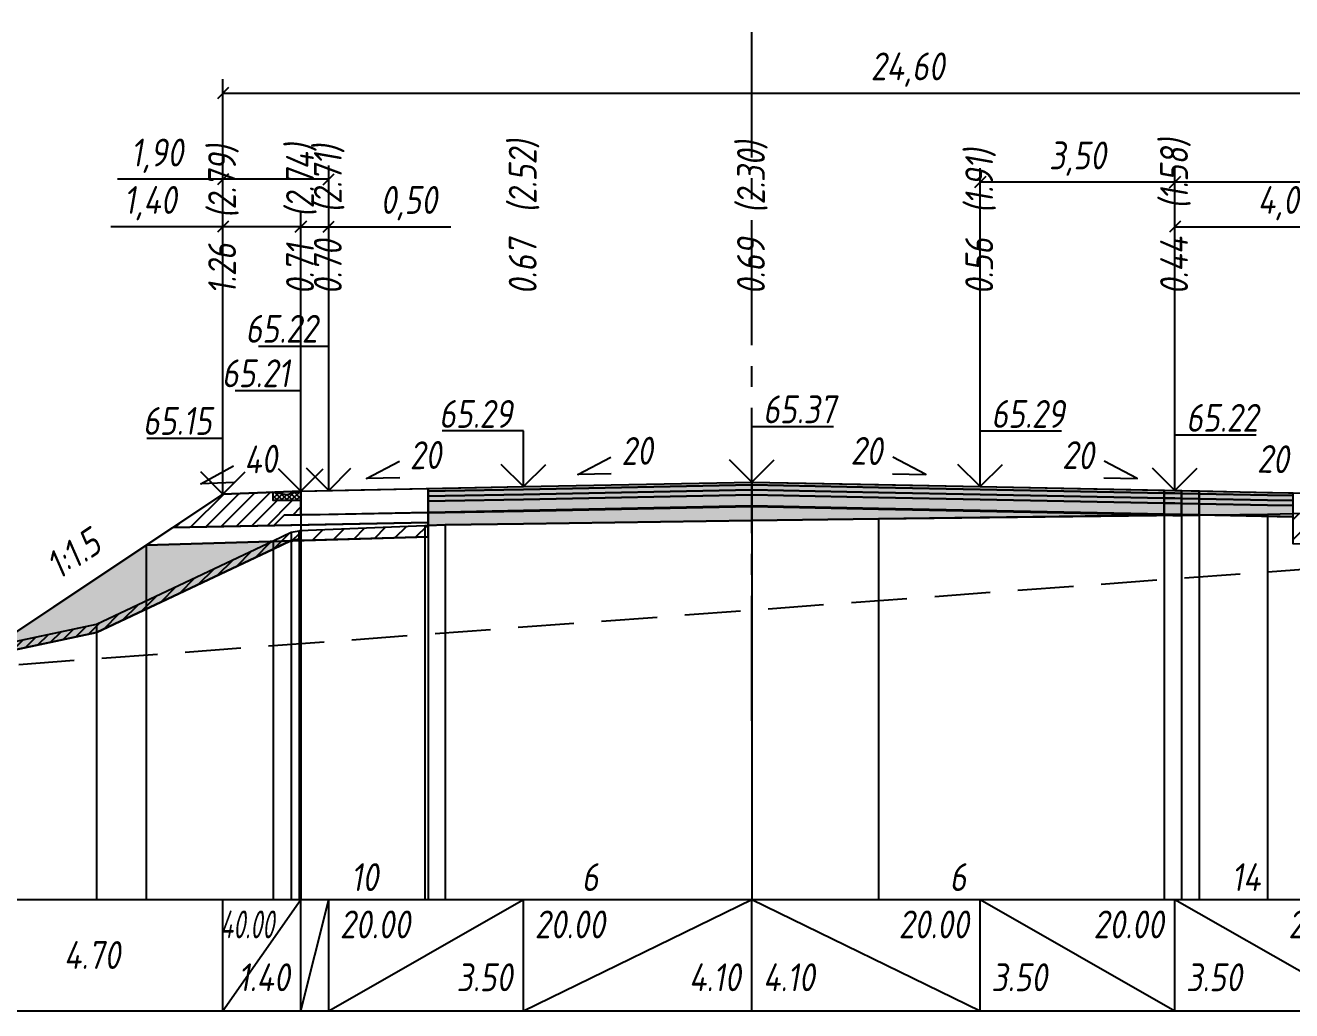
# Model space of a CAD drawing. Extents: x -717 to 1451, y -133302 to 233.
# Drawn here: x 110.8 to 224.5, y -131673 to -131584.5 of the extents above; entities that cross this region are included whole.
import ezdxf
from ezdxf.enums import TextEntityAlignment as Align

# ---------------------------------------------------------------- set-up
doc = ezdxf.new("R2010")
doc.units = 0
doc.linetypes.add('осевая2', pattern=[1.125, 0.75, -0.125, 0.125, -0.125])
doc.linetypes.add('штриховая', pattern=[0.75, 0.5, -0.25])
for name, color, linetype in [('Интерполированный поперечник', 2, 'Continuous'), ('Код_514', 1, 'Continuous'), ('Контур_0', 7, 'Continuous'), ('Контур_2564', 7, 'Continuous'), ('Контур_2660', 7, 'Continuous'), ('Контур_2665', 7, 'Continuous'), ('Контур_400', 7, 'Continuous'), ('Контур_508', 7, 'Continuous'), ('Контур_512', 7, 'Continuous'), ('Контур_513', 7, 'Continuous'), ('Красный поперечник', 1, 'Continuous'), ('Объём_2501', 7, 'Continuous'), ('Объём_2564', 7, 'Continuous'), ('Объём_2650', 7, 'Continuous'), ('Объём_2660', 7, 'Continuous'), ('Объём_2661', 7, 'Continuous'), ('Объём_2665', 7, 'Continuous'), ('Объём_2666', 7, 'Continuous'), ('Объём_2753', 7, 'Continuous'), ('Ось', 1, 'осевая2'), ('Откосы', 7, 'Continuous'), ('Отметки покрытия', 7, 'Continuous'), ('Рабочие отметки', 7, 'Continuous'), ('Рабочие отметки доп.', 7, 'Continuous'), ('Слои выравнивания', 7, 'Continuous'), ('Таблица', 7, 'Continuous'), ('Уклоны проезжей части', 7, 'Continuous'), ('Черный поперечник', 3, 'Continuous')]:
    doc.layers.add(name, color=color, linetype=linetype)
for name, color, linetype, true_color in [('Контур_2540', 2, 'Continuous', 0xffff00), ('Контур_2560', 2, 'Continuous', 0xffff00), ('Контур_2561', 7, 'Continuous', 0xff8040), ('Контур_2562', 3, 'Continuous', 0x00ff00), ('Контур_2563', 7, 'Continuous', 0xff8000), ('Контур_2570', 7, 'Continuous', 0x80ff00), ('Контур_2725', 7, 'Continuous', 0x323232), ('Контур_2736', 4, 'Continuous', 0x00ffff), ('Контур_2760', 7, 'Continuous', 0x323232), ('Контур_2761', 7, 'Continuous', 0x323232), ('Контур_2762', 7, 'Continuous', 0x323232), ('Контур_2763', 7, 'Continuous', 0x323232), ('Контур_2764', 7, 'Continuous', 0x323232), ('Контур_2765', 7, 'Continuous', 0x323232), ('Контур_402', 7, 'Continuous', 0xff6464), ('Контур_703', 4, 'Continuous', 0x00ffff), ('Объём_2500', 7, 'Continuous', 0xc0c0c0), ('Объём_2520', 7, 'Continuous', 0x80ffff), ('Объём_2540', 2, 'Continuous', 0xffff00), ('Объём_2560', 2, 'Continuous', 0xffff00), ('Объём_2561', 7, 'Continuous', 0xff8040), ('Объём_2562', 3, 'Continuous', 0x00ff00), ('Объём_2563', 7, 'Continuous', 0xff8000), ('Объём_2570', 7, 'Continuous', 0x80ff00), ('Объём_2600', 7, 'Continuous', 0x808000), ('Объём_2746', 2, 'Continuous', 0xffff00)]:
    doc.layers.add(name, color=color, linetype=linetype, true_color=true_color)
doc.styles.get("Standard").update_dxf_attribs({"font": 'txt', "height": 2.5})
doc.styles.add('М', font='romand.shx', dxfattribs={"width": 0.8, "oblique": 10, "height": 2.5})
doc.dimstyles.new('ISO-25', dxfattribs={"dimtxt": 2.5, "dimasz": 2.5, "dimexe": 1.25, "dimexo": 0.625, "dimtad": 1, "dimtxsty": 'Standard', "dimcen": 2.5, "dimadec": 0, "dimazin": 0, "dimtfac": 1, "dimtmove": 0, "dimatfit": 3, "dimfxl": 1, "dimarcsym": 0})

# ---------------------------------------------------------------- blocks, each defined once
blk = doc.blocks.new('_Oblique')
at = {"color": 0, "linetype": 'ByBlock', "lineweight": -2}
blk.add_line((-0.5, -0.5), (0.5, 0.5), dxfattribs=at)
blk = doc.blocks.new('*D4086')
at = {"color": 0, "lineweight": -2, "transparency": 16777216}
for p, q in [((128.51, -131626.04), (128.51, -131601.32)), ((135.51, -131625.76), (135.51, -131601.32)), ((128.51, -131602.57), (118.44, -131602.57)), ((135.51, -131602.57), (128.51, -131602.57))]:
    blk.add_line(p, q, dxfattribs=at)
at = {"layer": 'Defpoints', "color": 0, "transparency": 16777216}
for p in [(135.51, -131602.57), (128.51, -131626.66), (135.51, -131626.38)]:
    blk.add_point(p, dxfattribs=at)
at = {"color": 0, "lineweight": -2, "transparency": 16777216, "rotation": 180}
blk.add_blockref('_Oblique', (128.51, -131602.57), dxfattribs=at)
at = {"color": 0, "lineweight": -2, "transparency": 16777216}
blk.add_blockref('_Oblique', (135.51, -131602.57), dxfattribs=at)
at = {"color": 0, "transparency": 16777216, "insert": (121.98, -131600.46), "char_height": 2.5, "width": 8.75, "attachment_point": 5, "style": 'М'}
blk.add_mtext('1,40', dxfattribs=at)
blk = doc.blocks.new('*D4087')
at = {"color": 0, "lineweight": -2, "transparency": 16777216}
for p, q in [((214.02, -131625.71), (214.02, -131601.32)), ((234.02, -131626.11), (234.02, -131601.32)), ((214.02, -131602.57), (234.02, -131602.57))]:
    blk.add_line(p, q, dxfattribs=at)
at = {"layer": 'Defpoints', "color": 0, "transparency": 16777216}
for p in [(234.02, -131602.57), (214.02, -131626.33), (234.02, -131626.73)]:
    blk.add_point(p, dxfattribs=at)
at = {"color": 0, "lineweight": -2, "transparency": 16777216, "rotation": 180}
blk.add_blockref('_Oblique', (214.02, -131602.57), dxfattribs=at)
at = {"color": 0, "lineweight": -2, "transparency": 16777216}
blk.add_blockref('_Oblique', (234.02, -131602.57), dxfattribs=at)
at = {"color": 0, "transparency": 16777216, "insert": (224.02, -131600.46), "char_height": 2.5, "width": 9.1667, "attachment_point": 5, "style": 'М'}
blk.add_mtext('4,00', dxfattribs=at)
blk = doc.blocks.new('*D4088')
at = {"color": 0, "lineweight": -2, "transparency": 16777216}
for p, q in [((135.51, -131625.76), (135.51, -131601.32)), ((138.01, -131625.71), (138.01, -131601.32)), ((135.51, -131602.57), (138.01, -131602.57)), ((138.01, -131602.57), (148.98, -131602.57))]:
    blk.add_line(p, q, dxfattribs=at)
at = {"layer": 'Defpoints', "color": 0, "transparency": 16777216}
for p in [(138.01, -131602.57), (135.51, -131626.38), (138.01, -131626.33)]:
    blk.add_point(p, dxfattribs=at)
at = {"color": 0, "lineweight": -2, "transparency": 16777216, "rotation": 180}
blk.add_blockref('_Oblique', (135.51, -131602.57), dxfattribs=at)
at = {"color": 0, "lineweight": -2, "transparency": 16777216}
blk.add_blockref('_Oblique', (138.01, -131602.57), dxfattribs=at)
at = {"color": 0, "transparency": 16777216, "insert": (145.21, -131600.46), "char_height": 2.5, "width": 9.1667, "attachment_point": 5, "style": 'М'}
blk.add_mtext('0,50', dxfattribs=at)
blk = doc.blocks.new('*D4089')
at = {"color": 0, "lineweight": -2, "transparency": 16777216}
for p, q in [((196.52, -131625.36), (196.52, -131597.32)), ((214.02, -131625.71), (214.02, -131597.32)), ((214.02, -131598.57), (196.52, -131598.57))]:
    blk.add_line(p, q, dxfattribs=at)
at = {"layer": 'Defpoints', "color": 0, "transparency": 16777216}
for p in [(196.52, -131598.57), (196.52, -131625.98), (214.02, -131626.33)]:
    blk.add_point(p, dxfattribs=at)
at = {"color": 0, "lineweight": -2, "transparency": 16777216, "rotation": 180}
blk.add_blockref('_Oblique', (196.52, -131598.57), dxfattribs=at)
at = {"color": 0, "lineweight": -2, "transparency": 16777216}
blk.add_blockref('_Oblique', (214.02, -131598.57), dxfattribs=at)
at = {"color": 0, "transparency": 16777216, "insert": (205.27, -131596.46), "char_height": 2.5, "width": 9.5833, "attachment_point": 5, "style": 'М'}
blk.add_mtext('3,50', dxfattribs=at)
blk = doc.blocks.new('*D4090')
at = {"color": 0, "lineweight": -2, "transparency": 16777216}
for p, q in [((214.02, -131625.71), (214.02, -131597.32)), ((251.52, -131626.81), (251.52, -131597.32)), ((251.52, -131598.57), (214.02, -131598.57))]:
    blk.add_line(p, q, dxfattribs=at)
at = {"layer": 'Defpoints', "color": 0, "transparency": 16777216}
for p in [(214.02, -131598.57), (214.02, -131626.33), (251.52, -131627.43)]:
    blk.add_point(p, dxfattribs=at)
at = {"color": 0, "lineweight": -2, "transparency": 16777216, "rotation": 180}
blk.add_blockref('_Oblique', (214.02, -131598.57), dxfattribs=at)
at = {"color": 0, "lineweight": -2, "transparency": 16777216}
blk.add_blockref('_Oblique', (251.52, -131598.57), dxfattribs=at)
at = {"color": 0, "transparency": 16777216, "insert": (243.18, -131596.46), "char_height": 2.5, "width": 9.5833, "attachment_point": 5, "style": 'М'}
blk.add_mtext('7,50', dxfattribs=at)
blk = doc.blocks.new('*D4091')
at = {"color": 0, "lineweight": -2, "transparency": 16777216}
for p, q in [((128.51, -131626.04), (128.51, -131597.06)), ((138.01, -131625.71), (138.01, -131597.06)), ((128.51, -131598.31), (119.05, -131598.31)), ((138.01, -131598.31), (128.51, -131598.31))]:
    blk.add_line(p, q, dxfattribs=at)
at = {"layer": 'Defpoints', "color": 0, "transparency": 16777216}
for p in [(138.01, -131598.31), (128.51, -131626.66), (138.01, -131626.33)]:
    blk.add_point(p, dxfattribs=at)
at = {"color": 0, "lineweight": -2, "transparency": 16777216, "rotation": 180}
blk.add_blockref('_Oblique', (128.51, -131598.31), dxfattribs=at)
at = {"color": 0, "lineweight": -2, "transparency": 16777216}
blk.add_blockref('_Oblique', (138.01, -131598.31), dxfattribs=at)
at = {"color": 0, "transparency": 16777216, "insert": (122.59, -131596.2), "char_height": 2.5, "width": 8.75, "attachment_point": 5, "style": 'М'}
blk.add_mtext('1,90', dxfattribs=at)
blk = doc.blocks.new('*D4092')
at = {"color": 0, "lineweight": -2, "transparency": 16777216}
for p, q in [((128.51, -131626.04), (128.51, -131589.32)), ((251.52, -131626.81), (251.52, -131589.32)), ((128.51, -131590.57), (251.52, -131590.57))]:
    blk.add_line(p, q, dxfattribs=at)
at = {"layer": 'Defpoints', "color": 0, "transparency": 16777216}
for p in [(251.52, -131590.57), (128.51, -131626.66), (251.52, -131627.43)]:
    blk.add_point(p, dxfattribs=at)
at = {"color": 0, "lineweight": -2, "transparency": 16777216, "rotation": 180}
blk.add_blockref('_Oblique', (128.51, -131590.57), dxfattribs=at)
at = {"color": 0, "lineweight": -2, "transparency": 16777216}
blk.add_blockref('_Oblique', (251.52, -131590.57), dxfattribs=at)
at = {"color": 0, "transparency": 16777216, "insert": (190.01, -131588.46), "char_height": 2.5, "width": 12.0833, "attachment_point": 5, "style": 'М'}
blk.add_mtext('24,60', dxfattribs=at)

msp = doc.modelspace()

# ---------------------------------------------------------------- hatches: boundary and pattern name
h = msp.add_hatch()
h.set_pattern_fill('ANSI37', color=256, scale=0.1)
h.set_pattern_definition([(45, (134.2521, -131626.64458), (-0.22451, 0.22451), []), (135, (134.2521, -131626.64458), (-0.22451, -0.22451), [])])
h.paths.add_polyline_path([(133.002, -131626.419), (133.002, -131627.147), (135.511, -131627.147), (135.502, -131626.319), (134.245, -131626.645)])
at = {"layer": 'Объём_2563'}
h = msp.add_hatch(dxfattribs=at)
h.set_pattern_fill('ANSI31', color=256, scale=0.3)
h.paths.add_polyline_path([(128.511, -131626.599), (133.002, -131626.42), (133.002, -131627.147), (135.511, -131627.147), (135.511, -131628.469), (134.011, -131628.499), (133.093, -131629.418), (124.011, -131629.599)])
h.paths.add_polyline_path([(236.435, -131629.768), (235.516, -131628.849), (234.016, -131628.819), (234.017, -131628.669), (235.415, -131628.67), (235.416, -131627.67), (234.916, -131627.67), (234.916, -131626.856), (237.738, -131626.982), (237.738, -131627.604), (239.138, -131627.604), (239.138, -131627.064), (248.133, -131627.243), (248.133, -131627.81), (249.533, -131627.81), (249.533, -131626.81), (249.033, -131626.81), (249.033, -131626.31), (251.516, -131626.619), (256.852, -131630.176)])
at = {"layer": 'Объём_2570'}
h = msp.add_hatch(dxfattribs=at)
h.set_pattern_fill('ANSI31', color=256, scale=0.2)
h.paths.add_polyline_path([(135.344, -131630.632), (134.642, -131630.756), (133.014, -131631.548), (117.163, -131639.023), (105, -131641.614), (105, -131640.864), (117.163, -131638.273), (133.014, -131630.798), (134.642, -131630.006), (135.344, -131629.882)])
h.paths.add_polyline_path([(274.732, -131633.051), (271.366, -131634.24), (265.308, -131636.501), (263.275, -131635.173), (257.527, -131632.611), (250.419, -131632.614), (245.088, -131632.629), (238.721, -131629.389), (238.068, -131628.99), (238.068, -131628.24), (238.721, -131628.639), (245.088, -131631.879), (250.419, -131631.864), (257.527, -131631.861), (263.275, -131634.423), (265.308, -131635.751), (271.366, -131633.49), (274.732, -131632.301)])
at = {"layer": 'Объём_2600'}
h = msp.add_hatch(dxfattribs=at)
h.set_pattern_fill('ANSI31', color=6, scale=0.4)
h.paths.add_polyline_path([(135.402, -131629.873), (146.646, -131629.399), (146.955, -131629.404), (146.955, -131630.431), (134.544, -131630.803), (134.642, -131630.756), (135.344, -131630.632), (135.344, -131629.882)])
h.paths.add_polyline_path([(224.607, -131631.017), (224.607, -131628.346), (237.084, -131628.22), (238.068, -131628.24), (238.068, -131628.99), (238.721, -131629.389), (243.005, -131631.569)])
h.paths.add_polyline_path([(282.29, -131632.249), (274.621, -131633.09), (274.732, -131633.051), (274.732, -131632.301)])
h = msp.add_hatch(dxfattribs=at)
h.set_pattern_fill('HONEY', color=5, scale=0.3)
h.paths.add_polyline_path([(121.624, -131631.191), (134.544, -131630.803), (133.014, -131631.548), (117.163, -131639.023), (106.454, -131641.304)])
h.paths.add_polyline_path([(265.308, -131636.501), (263.275, -131635.173), (257.527, -131632.611), (250.419, -131632.614), (245.088, -131632.629), (243.005, -131631.569), (259.692, -131632.069), (265.969, -131636.254)])
at = {"layer": 'Слои выравнивания'}
for color, points in [(2, [(146.955, -131626.09), (148.483, -131626.06), (155.511, -131625.919), (176.014, -131625.509), (176.014, -131625.759), (155.511, -131626.169), (148.483, -131626.31), (146.955, -131626.34)]), (3, [(146.955, -131626.34), (148.483, -131626.31), (155.511, -131626.169), (176.014, -131625.759), (176.014, -131626.209), (155.511, -131626.619), (148.483, -131626.76), (146.955, -131626.79)]), (4, [(146.955, -131626.79), (148.483, -131626.76), (155.511, -131626.619), (176.014, -131626.209), (176.014, -131626.659), (155.511, -131627.069), (148.483, -131627.21), (146.955, -131627.24)]), (2, [(176.014, -131625.509), (187.39, -131625.737), (196.516, -131625.919), (213.043, -131626.25), (213.043, -131626.5), (196.516, -131626.169), (187.39, -131625.987), (176.014, -131625.759)]), (3, [(176.014, -131625.759), (187.39, -131625.987), (196.516, -131626.169), (213.043, -131626.5), (213.043, -131626.95), (196.516, -131626.619), (187.39, -131626.437), (176.014, -131626.209)]), (4, [(176.014, -131626.209), (187.39, -131626.437), (196.516, -131626.619), (213.043, -131626.95), (213.043, -131627.4), (196.516, -131627.069), (187.39, -131626.887), (176.014, -131626.659)]), (2, [(213.043, -131626.25), (214.016, -131626.269), (214.614, -131626.281), (214.614, -131626.531), (214.016, -131626.519), (213.043, -131626.5)]), (2, [(214.614, -131626.281), (216.185, -131626.313), (216.185, -131626.563), (214.614, -131626.531)]), (2, [(216.185, -131626.313), (222.344, -131626.436), (224.607, -131626.481), (224.607, -131626.731), (222.344, -131626.686), (216.185, -131626.563)]), (5, [(146.955, -131627.24), (148.483, -131627.21), (155.511, -131627.069), (176.014, -131626.659), (176.014, -131627.659), (155.511, -131628.069), (148.483, -131628.21), (146.955, -131628.24)]), (5, [(176.014, -131626.659), (187.39, -131626.887), (196.516, -131627.069), (213.043, -131627.4), (213.043, -131628.4), (196.516, -131628.069), (187.39, -131627.887), (176.014, -131627.659)]), (3, [(213.043, -131626.5), (214.016, -131626.519), (214.614, -131626.531), (214.614, -131626.981), (214.016, -131626.969), (213.043, -131626.95)]), (4, [(213.043, -131626.95), (214.016, -131626.969), (214.614, -131626.981), (214.614, -131627.431), (214.016, -131627.419), (213.043, -131627.4)]), (5, [(213.043, -131627.4), (214.016, -131627.419), (214.614, -131627.431), (214.614, -131628.431), (214.016, -131628.419), (213.043, -131628.4)]), (3, [(214.614, -131626.531), (216.185, -131626.563), (216.185, -131627.013), (214.614, -131626.981)]), (4, [(214.614, -131626.981), (216.185, -131627.013), (216.185, -131627.463), (214.614, -131627.431)]), (5, [(214.614, -131627.431), (216.185, -131627.463), (216.185, -131628.463), (214.614, -131628.431)]), (3, [(216.185, -131626.563), (222.344, -131626.686), (224.607, -131626.731), (224.607, -131627.181), (222.344, -131627.136), (216.185, -131627.013)]), (4, [(216.185, -131627.013), (222.344, -131627.136), (224.607, -131627.181), (224.607, -131627.631), (222.344, -131627.586), (216.185, -131627.463)]), (5, [(216.185, -131627.463), (222.344, -131627.586), (224.607, -131627.631), (224.607, -131628.631), (222.344, -131628.586), (216.185, -131628.463)]), (7, [(146.955, -131628.24), (148.483, -131628.21), (155.511, -131628.069), (176.014, -131627.659), (176.014, -131627.709), (155.511, -131628.119), (148.483, -131628.26), (146.955, -131628.29)]), (6, [(146.955, -131628.29), (148.483, -131628.26), (155.511, -131628.119), (176.014, -131627.709), (176.014, -131628.968), (155.511, -131629.266), (148.483, -131629.368), (146.955, -131629.404)]), (7, [(176.014, -131627.659), (187.39, -131627.887), (196.516, -131628.069), (213.043, -131628.4), (213.043, -131628.45), (196.516, -131628.119), (187.39, -131627.937), (176.014, -131627.709)]), (6, [(176.014, -131627.709), (187.39, -131627.937), (196.516, -131628.119), (213.043, -131628.45), (213.043, -131628.5), (196.516, -131628.695), (187.39, -131628.803), (176.014, -131628.968)]), (7, [(213.043, -131628.4), (214.016, -131628.419), (214.614, -131628.431), (214.614, -131628.481), (214.016, -131628.469), (213.043, -131628.45)]), (6, [(213.043, -131628.45), (214.016, -131628.469), (214.614, -131628.481), (214.614, -131628.531), (214.016, -131628.519), (213.043, -131628.5)]), (7, [(214.614, -131628.431), (216.185, -131628.463), (216.185, -131628.513), (214.614, -131628.481)])]:
    msp.add_hatch(color=color, dxfattribs=at).paths.add_polyline_path(points)

# ---------------------------------------------------------------- linework, layer by layer
msp.add_lwpolyline([(133.002, -131626.419), (133.002, -131627.147), (135.511, -131627.147), (135.502, -131626.319), (134.245, -131626.645), (133.002, -131626.419)])
at = {"layer": 'Интерполированный поперечник', "linetype": 'штриховая', "ltscale": 10, "flags": 128}
msp.add_lwpolyline([(95.206, -131643), (245.088, -131631.879)], dxfattribs=at)
at = {"layer": 'Код_514'}
for p, q in [((128.511, -131673), (128.511, -131663)), ((128.511, -131673), (135.511, -131663)), ((135.511, -131673), (135.511, -131663)), ((135.511, -131673), (138.011, -131663)), ((138.011, -131673), (138.011, -131663)), ((138.011, -131673), (155.511, -131663)), ((155.511, -131673), (155.511, -131663)), ((155.511, -131673), (176.014, -131663)), ((176.014, -131673), (176.014, -131663)), ((176.014, -131663), (196.516, -131673)), ((196.516, -131673), (196.516, -131663)), ((196.516, -131663), (214.016, -131673)), ((214.016, -131673), (214.016, -131663)), ((214.016, -131663), (231.516, -131673))]:
    msp.add_line(p, q, dxfattribs=at)
at = {"layer": 'Контур_0', "flags": 128}
for points in [[(138.011, -131628.419), (135.511, -131628.469), (135.511, -131626.319), (146.955, -131626.09), (146.955, -131628.24), (138.011, -131628.419), (138.011, -131628.419)], [(128.511, -131626.599), (105, -131642.273), (105, -131642.273), (105, -131642.273), (105, -131642.273), (105, -131642.273), (105, -131642.273), (105, -131642.273), (105, -131642.273), (105, -131642.273), (105, -131642.273), (105, -131642.273), (105, -131642.273), (105, -131642.273), (105, -131642.273), (105, -131642.273)], [(128.511, -131626.599), (105, -131642.273)]]:
    msp.add_lwpolyline(points, dxfattribs=at)
at = {"layer": 'Контур_0', "color": 250, "flags": 128}
for points in [[(124.011, -131629.599), (133.093, -131629.418), (134.011, -131628.499), (135.511, -131628.469)], [(134.011, -131628.499), (146.955, -131628.24), (146.955, -131629.14), (133.093, -131629.418), (134.011, -131628.499), (134.011, -131628.499)]]:
    msp.add_lwpolyline(points, dxfattribs=at)
at = {"layer": 'Контур_2540', "flags": 128}
msp.add_lwpolyline([(146.955, -131630.431), (121.624, -131631.191), (124.011, -131629.599), (146.955, -131629.14), (146.955, -131630.431), (146.955, -131630.431)], dxfattribs=at)
at = {"layer": 'Контур_2560', "flags": 128}
msp.add_lwpolyline([(128.511, -131626.599), (128.511, -131626.599), (128.511, -131626.599), (135.511, -131626.319)], dxfattribs=at)
at = {"layer": 'Контур_2561', "flags": 128}
msp.add_lwpolyline([(135.511, -131626.319), (135.511, -131626.319), (128.511, -131626.599), (128.511, -131626.599), (135.511, -131626.319)], dxfattribs=at)
at = {"layer": 'Контур_2562', "flags": 128}
msp.add_lwpolyline([(128.511, -131626.599), (128.511, -131626.599), (128.511, -131626.599), (128.511, -131626.599), (128.511, -131626.599)], dxfattribs=at)
at = {"layer": 'Контур_2563', "color": 250, "flags": 128}
msp.add_lwpolyline([(128.511, -131626.599), (135.511, -131626.319), (135.511, -131628.469), (134.011, -131628.499), (133.093, -131629.418), (124.011, -131629.599), (128.511, -131626.599), (128.511, -131626.599)], dxfattribs=at)
at = {"layer": 'Контур_2564', "flags": 128}
msp.add_lwpolyline([(128.511, -131626.599), (135.511, -131626.319)], dxfattribs=at)
at = {"layer": 'Контур_2570', "flags": 128}
msp.add_lwpolyline([(98.709, -131642.954), (117.163, -131639.023), (117.163, -131639.023), (133.014, -131631.548), (134.642, -131630.756), (135.344, -131630.632), (135.344, -131629.882), (135.402, -131629.873), (146.646, -131629.399), (146.955, -131629.404), (148.483, -131629.368), (176.014, -131628.968), (187.39, -131628.803), (222.344, -131628.39), (224.607, -131628.346)], dxfattribs=at)
at = {"layer": 'Контур_2660', "flags": 128}
msp.add_lwpolyline([(121.624, -131631.191), (146.955, -131630.431)], dxfattribs=at)
at = {"layer": 'Контур_2665', "flags": 128}
msp.add_lwpolyline([(128.511, -131626.599), (128.511, -131626.599)], dxfattribs=at)
at = {"layer": 'Контур_2725', "flags": 128}
msp.add_lwpolyline([(146.955, -131629.404), (148.483, -131629.368), (155.511, -131629.266), (176.014, -131628.968), (187.39, -131628.803), (196.516, -131628.695), (213.043, -131628.5), (214.016, -131628.519), (214.614, -131628.531), (214.614, -131628.481), (216.185, -131628.513), (216.185, -131628.463), (222.344, -131628.586), (224.607, -131628.631)], dxfattribs=at)
at = {"layer": 'Контур_2736', "flags": 128}
msp.add_lwpolyline([(128.511, -131626.599), (105, -131642.273)], dxfattribs=at)
at = {"layer": 'Контур_2760', "flags": 128}
msp.add_lwpolyline([(146.955, -131626.09), (148.483, -131626.06), (155.511, -131625.919), (176.014, -131625.509), (187.39, -131625.737), (196.516, -131625.919), (213.043, -131626.25), (214.016, -131626.269), (214.614, -131626.281), (216.185, -131626.313), (222.344, -131626.436), (224.607, -131626.481)], dxfattribs=at)
at = {"layer": 'Контур_2761', "flags": 128}
msp.add_lwpolyline([(146.955, -131626.34), (148.483, -131626.31), (155.511, -131626.169), (176.014, -131625.759), (187.39, -131625.987), (196.516, -131626.169), (213.043, -131626.5), (214.016, -131626.519), (214.614, -131626.531), (216.185, -131626.563), (222.344, -131626.686), (224.607, -131626.731)], dxfattribs=at)
at = {"layer": 'Контур_2762', "flags": 128}
msp.add_lwpolyline([(146.955, -131626.79), (148.483, -131626.76), (155.511, -131626.619), (176.014, -131626.209), (187.39, -131626.437), (196.516, -131626.619), (213.043, -131626.95), (214.016, -131626.969), (214.614, -131626.981), (216.185, -131627.013), (222.344, -131627.136), (224.607, -131627.181)], dxfattribs=at)
at = {"layer": 'Контур_2763', "flags": 128}
msp.add_lwpolyline([(146.955, -131627.24), (148.483, -131627.21), (155.511, -131627.069), (176.014, -131626.659), (187.39, -131626.887), (196.516, -131627.069), (213.043, -131627.4), (214.016, -131627.419), (214.614, -131627.431), (216.185, -131627.463), (222.344, -131627.586), (224.607, -131627.631)], dxfattribs=at)
at = {"layer": 'Контур_2764', "flags": 128}
msp.add_lwpolyline([(146.955, -131628.24), (148.483, -131628.21), (155.511, -131628.069), (176.014, -131627.659), (187.39, -131627.887), (196.516, -131628.069), (213.043, -131628.4), (214.016, -131628.419), (214.614, -131628.431), (216.185, -131628.463)], dxfattribs=at)
at = {"layer": 'Контур_2765', "flags": 128}
msp.add_lwpolyline([(146.955, -131628.29), (148.483, -131628.26), (155.511, -131628.119), (176.014, -131627.709), (187.39, -131627.937), (196.516, -131628.119), (213.043, -131628.45), (214.016, -131628.469), (214.614, -131628.481)], dxfattribs=at)
at = {"layer": 'Контур_400', "flags": 128}
for points in [[(135.511, -131626.319), (138.011, -131626.269), (138.011, -131626.269), (138.011, -131626.269), (138.011, -131626.269), (138.011, -131626.269), (138.011, -131626.269), (155.511, -131625.919), (176.014, -131625.509)], [(176.014, -131625.509), (196.516, -131625.919), (214.016, -131626.269), (214.016, -131626.269), (214.016, -131626.269), (214.016, -131626.269), (231.516, -131626.619), (231.516, -131626.619), (234.016, -131626.669)]]:
    msp.add_lwpolyline(points, dxfattribs=at)
at = {"layer": 'Контур_402', "flags": 128}
msp.add_lwpolyline([(121.624, -131631.191), (146.955, -131630.431), (146.955, -131629.404), (148.483, -131629.368), (176.014, -131628.968), (187.39, -131628.803), (213.043, -131628.5), (214.614, -131628.531), (214.614, -131628.481), (216.185, -131628.513), (216.185, -131628.463), (224.607, -131628.631), (224.607, -131631.017), (259.692, -131632.069)], dxfattribs=at)
at = {"layer": 'Контур_508', "flags": 128}
msp.add_lwpolyline([(105, -131642.273), (121.624, -131631.191), (146.955, -131630.431), (146.955, -131629.404), (148.483, -131629.368), (176.014, -131628.968), (187.39, -131628.803), (213.043, -131628.5), (214.614, -131628.531), (214.614, -131628.481), (216.185, -131628.513), (216.185, -131628.463), (224.607, -131628.631), (224.607, -131631.017), (259.692, -131632.069), (270.125, -131639.025), (272.125, -131639.025), (282.29, -131632.249)], dxfattribs=at)
at = {"layer": 'Контур_512', "flags": 128}
msp.add_lwpolyline([(105, -131642.273), (121.624, -131631.191), (146.955, -131630.431)], dxfattribs=at)
at = {"layer": 'Контур_513', "flags": 128}
msp.add_lwpolyline([(105, -131642.273), (121.624, -131631.191), (146.955, -131630.431), (146.955, -131629.404), (148.483, -131629.368), (176.014, -131628.968), (187.39, -131628.803), (213.043, -131628.5), (214.614, -131628.531), (214.614, -131628.481), (216.185, -131628.513), (216.185, -131628.463), (224.607, -131628.631), (224.607, -131631.017), (259.692, -131632.069), (270.125, -131639.025), (272.125, -131639.025), (282.29, -131632.249)], dxfattribs=at)
at = {"layer": 'Контур_703', "flags": 128}
msp.add_lwpolyline([(128.511, -131626.599), (105, -131642.273)], dxfattribs=at)
at = {"layer": 'Красный поперечник'}
for p, q in [((128.511, -131626.599), (135.511, -131626.319)), ((135.511, -131626.319), (138.011, -131626.269)), ((138.011, -131626.269), (155.511, -131625.919)), ((155.511, -131625.919), (176.014, -131625.509)), ((176.014, -131625.509), (196.516, -131625.919)), ((196.516, -131625.919), (214.016, -131626.269)), ((214.016, -131626.269), (231.516, -131626.619)), ((105, -131642.273), (128.511, -131626.599)), ((146.955, -131630.431), (146.955, -131663)), ((121.624, -131631.191), (121.624, -131663))]:
    msp.add_line(p, q, dxfattribs=at)
at = {"layer": 'Объём_2500', "flags": 128}
msp.add_lwpolyline([(138.011, -131628.419), (135.511, -131628.469), (135.511, -131626.319), (146.955, -131626.09), (146.955, -131628.24), (138.011, -131628.419), (138.011, -131628.419)], dxfattribs=at)
at = {"layer": 'Объём_2501', "flags": 128}
for points in [[(135.511, -131626.319), (138.011, -131626.269), (138.011, -131626.269), (138.011, -131626.269), (138.011, -131626.269), (138.011, -131626.269), (138.011, -131626.269), (155.511, -131625.919), (176.014, -131625.509)], [(176.014, -131625.509), (196.516, -131625.919), (214.016, -131626.269), (214.016, -131626.269), (214.016, -131626.269), (214.016, -131626.269), (231.516, -131626.619), (231.516, -131626.619), (234.016, -131626.669)], [(214.016, -131626.269), (231.516, -131626.619), (231.516, -131626.619), (234.016, -131626.669)]]:
    msp.add_lwpolyline(points, dxfattribs=at)
at = {"layer": 'Объём_2520', "color": 250, "flags": 128}
msp.add_lwpolyline([(134.011, -131628.499), (146.955, -131628.24), (146.955, -131629.14), (133.093, -131629.418), (134.011, -131628.499), (134.011, -131628.499)], dxfattribs=at)
at = {"layer": 'Объём_2540', "flags": 128}
msp.add_lwpolyline([(146.955, -131630.431), (121.624, -131631.191), (124.011, -131629.599), (146.955, -131629.14), (146.955, -131630.431), (146.955, -131630.431)], dxfattribs=at)
at = {"layer": 'Объём_2560', "flags": 128}
msp.add_lwpolyline([(128.511, -131626.599), (128.511, -131626.599), (128.511, -131626.599), (135.511, -131626.319)], dxfattribs=at)
at = {"layer": 'Объём_2561', "flags": 128}
msp.add_lwpolyline([(135.511, -131626.319), (135.511, -131626.319), (128.511, -131626.599), (128.511, -131626.599), (135.511, -131626.319)], dxfattribs=at)
at = {"layer": 'Объём_2562', "flags": 128}
msp.add_lwpolyline([(128.511, -131626.599), (128.511, -131626.599), (128.511, -131626.599), (128.511, -131626.599), (128.511, -131626.599)], dxfattribs=at)
at = {"layer": 'Объём_2563', "color": 250, "flags": 128}
msp.add_lwpolyline([(128.511, -131626.599), (133.002, -131626.42), (133.002, -131627.147), (135.511, -131627.147), (135.511, -131628.469), (134.011, -131628.499), (133.093, -131629.418), (124.011, -131629.599), (128.511, -131626.599), (128.511, -131626.599)], dxfattribs=at)
at = {"layer": 'Объём_2564', "flags": 128}
msp.add_lwpolyline([(128.511, -131626.599), (135.511, -131626.319)], dxfattribs=at)
at = {"layer": 'Объём_2570', "flags": 128}
msp.add_lwpolyline([(135.344, -131630.632), (134.642, -131630.756), (133.014, -131631.548), (117.163, -131639.023), (105, -131641.614), (105, -131640.864), (117.163, -131638.273), (133.014, -131630.798), (134.642, -131630.006), (135.344, -131629.882), (135.344, -131630.632), (135.344, -131630.632)], dxfattribs=at)
at = {"layer": 'Объём_2600', "flags": 128}
msp.add_lwpolyline([(121.624, -131631.191), (134.544, -131630.803), (133.014, -131631.548), (117.163, -131639.023), (106.454, -131641.304), (121.624, -131631.191), (121.624, -131631.191)], dxfattribs=at)
at = {"layer": 'Объём_2650', "color": 6, "flags": 128}
msp.add_lwpolyline([(135.402, -131629.873), (146.646, -131629.399), (146.955, -131629.404), (146.955, -131630.431), (134.544, -131630.803), (134.642, -131630.756), (135.344, -131630.632), (135.344, -131629.882), (135.402, -131629.873), (135.402, -131629.873)], dxfattribs=at)
at = {"layer": 'Объём_2660', "flags": 128}
msp.add_lwpolyline([(121.624, -131631.191), (146.955, -131630.431)], dxfattribs=at)
at = {"layer": 'Объём_2661', "flags": 128}
msp.add_lwpolyline([(128.511, -131626.599), (105, -131642.273)], dxfattribs=at)
at = {"layer": 'Объём_2665', "flags": 128}
msp.add_lwpolyline([(128.511, -131626.599), (128.511, -131626.599)], dxfattribs=at)
at = {"layer": 'Объём_2666', "flags": 128}
msp.add_lwpolyline([(128.511, -131626.599), (105, -131642.273)], dxfattribs=at)
at = {"layer": 'Объём_2746', "flags": 128}
msp.add_lwpolyline([(135.402, -131629.873), (146.646, -131629.399), (146.955, -131629.404), (146.955, -131630.431), (134.544, -131630.803), (134.642, -131630.756), (135.344, -131630.632), (135.344, -131629.882), (135.402, -131629.873), (135.402, -131629.873)], dxfattribs=at)
at = {"layer": 'Объём_2753', "flags": 128}
msp.add_lwpolyline([(146.955, -131626.09), (146.955, -131626.09)], dxfattribs=at)
at = {"layer": 'Ось', "ltscale": 15}
msp.add_line((176.014, -131646.971), (176.014, -131584.48), dxfattribs=at)
at = {"layer": 'Откосы', "color": 1, "flags": 128}
for points in [[(144.392, -131625.141), (141.392, -131625.201), (144.362, -131623.642)], [(163.393, -131624.761), (160.394, -131624.821), (163.363, -131623.262)], [(188.635, -131624.761), (191.634, -131624.821), (188.665, -131623.262)], [(207.636, -131625.141), (210.635, -131625.201), (207.666, -131623.642)], [(129.523, -131625.558), (126.526, -131625.678), (129.463, -131624.059)]]:
    msp.add_lwpolyline(points, dxfattribs=at)
at = {"layer": 'Отметки покрытия', "color": 1}
for p, q in [((138.011, -131613.319), (131.711, -131613.319)), ((138.011, -131626.269), (138.011, -131613.319)), ((135.511, -131617.319), (129.611, -131617.319)), ((135.511, -131626.319), (135.511, -131617.319)), ((176.014, -131625.509), (176.014, -131620.509)), ((176.014, -131620.509), (183.364, -131620.509)), ((128.511, -131621.599), (121.661, -131621.599)), ((128.511, -131626.599), (128.511, -131621.599)), ((155.511, -131620.919), (148.211, -131620.919)), ((155.511, -131625.919), (155.511, -131620.919)), ((196.516, -131625.919), (196.516, -131620.919)), ((196.516, -131620.919), (203.816, -131620.919)), ((214.016, -131626.269), (214.016, -131621.269)), ((214.016, -131621.269), (221.316, -131621.269)), ((155.511, -131625.919), (153.511, -131623.919)), ((155.511, -131625.919), (157.511, -131623.919)), ((176.014, -131625.509), (174.014, -131623.509)), ((176.014, -131625.509), (178.014, -131623.509)), ((196.516, -131625.919), (194.516, -131623.919)), ((196.516, -131625.919), (198.516, -131623.919)), ((128.511, -131626.599), (126.511, -131624.599)), ((128.511, -131626.599), (130.511, -131624.599)), ((135.511, -131626.319), (133.511, -131624.319)), ((135.511, -131626.319), (137.511, -131624.319)), ((138.011, -131626.269), (136.011, -131624.269)), ((138.011, -131626.269), (140.011, -131624.269)), ((214.016, -131626.269), (212.016, -131624.269)), ((214.016, -131626.269), (216.016, -131624.269))]:
    msp.add_line(p, q, dxfattribs=at)
at = {"layer": 'Слои выравнивания'}
for p, q in [((135.511, -131626.319), (135.511, -131663)), ((146.955, -131626.09), (146.955, -131663)), ((176.014, -131625.509), (176.014, -131663)), ((213.043, -131626.25), (213.043, -131663)), ((214.614, -131626.281), (214.614, -131663)), ((214.614, -131626.281), (214.614, -131663)), ((216.185, -131626.313), (216.185, -131663)), ((216.185, -131626.313), (216.185, -131663))]:
    msp.add_line(p, q, dxfattribs=at)
at = {"layer": 'Слои выравнивания', "color": 2, "flags": 128}
for points in [[(146.955, -131626.09), (148.483, -131626.06), (155.511, -131625.919), (176.014, -131625.509), (176.014, -131625.759), (155.511, -131626.169), (148.483, -131626.31), (146.955, -131626.34)], [(176.014, -131625.509), (187.39, -131625.737), (196.516, -131625.919), (213.043, -131626.25), (213.043, -131626.5), (196.516, -131626.169), (187.39, -131625.987), (176.014, -131625.759)], [(213.043, -131626.25), (214.016, -131626.269), (214.614, -131626.281), (214.614, -131626.531), (214.016, -131626.519), (213.043, -131626.5)], [(214.614, -131626.281), (214.614, -131626.531)], [(214.614, -131626.281), (216.185, -131626.313), (216.185, -131626.563), (214.614, -131626.531)], [(216.185, -131626.313), (216.185, -131626.563)], [(216.185, -131626.313), (222.344, -131626.436), (224.607, -131626.481), (224.607, -131626.731), (222.344, -131626.686), (216.185, -131626.563)]]:
    msp.add_lwpolyline(points, close=True, dxfattribs=at)
at = {"layer": 'Слои выравнивания', "color": 3, "flags": 128}
for points in [[(146.955, -131626.34), (148.483, -131626.31), (155.511, -131626.169), (176.014, -131625.759), (176.014, -131626.209), (155.511, -131626.619), (148.483, -131626.76), (146.955, -131626.79)], [(176.014, -131625.759), (187.39, -131625.987), (196.516, -131626.169), (213.043, -131626.5), (213.043, -131626.95), (196.516, -131626.619), (187.39, -131626.437), (176.014, -131626.209)], [(213.043, -131626.5), (214.016, -131626.519), (214.614, -131626.531), (214.614, -131626.981), (214.016, -131626.969), (213.043, -131626.95)], [(214.614, -131626.531), (214.614, -131626.981)], [(214.614, -131626.531), (216.185, -131626.563), (216.185, -131627.013), (214.614, -131626.981)], [(216.185, -131626.563), (216.185, -131627.013)], [(216.185, -131626.563), (222.344, -131626.686), (224.607, -131626.731), (224.607, -131627.181), (222.344, -131627.136), (216.185, -131627.013)]]:
    msp.add_lwpolyline(points, close=True, dxfattribs=at)
at = {"layer": 'Слои выравнивания', "color": 4, "flags": 128}
for points in [[(146.955, -131626.79), (148.483, -131626.76), (155.511, -131626.619), (176.014, -131626.209), (176.014, -131626.659), (155.511, -131627.069), (148.483, -131627.21), (146.955, -131627.24)], [(176.014, -131626.209), (187.39, -131626.437), (196.516, -131626.619), (213.043, -131626.95), (213.043, -131627.4), (196.516, -131627.069), (187.39, -131626.887), (176.014, -131626.659)], [(213.043, -131626.95), (214.016, -131626.969), (214.614, -131626.981), (214.614, -131627.431), (214.016, -131627.419), (213.043, -131627.4)], [(214.614, -131626.981), (214.614, -131627.431)], [(214.614, -131626.981), (216.185, -131627.013), (216.185, -131627.463), (214.614, -131627.431)], [(216.185, -131627.013), (216.185, -131627.463)], [(216.185, -131627.013), (222.344, -131627.136), (224.607, -131627.181), (224.607, -131627.631), (222.344, -131627.586), (216.185, -131627.463)]]:
    msp.add_lwpolyline(points, close=True, dxfattribs=at)
at = {"layer": 'Слои выравнивания', "color": 5, "flags": 128}
for points in [[(146.955, -131627.24), (148.483, -131627.21), (155.511, -131627.069), (176.014, -131626.659), (176.014, -131627.659), (155.511, -131628.069), (148.483, -131628.21), (146.955, -131628.24)], [(176.014, -131626.659), (187.39, -131626.887), (196.516, -131627.069), (213.043, -131627.4), (213.043, -131628.4), (196.516, -131628.069), (187.39, -131627.887), (176.014, -131627.659)], [(213.043, -131627.4), (214.016, -131627.419), (214.614, -131627.431), (214.614, -131628.431), (214.016, -131628.419), (213.043, -131628.4)], [(214.614, -131627.431), (214.614, -131628.431)], [(214.614, -131627.431), (216.185, -131627.463), (216.185, -131628.463), (214.614, -131628.431)], [(216.185, -131627.463), (216.185, -131628.463)], [(216.185, -131627.463), (222.344, -131627.586), (224.607, -131627.631), (224.607, -131628.631), (222.344, -131628.586), (216.185, -131628.463)]]:
    msp.add_lwpolyline(points, close=True, dxfattribs=at)
at = {"layer": 'Слои выравнивания', "color": 7, "flags": 128}
for points in [[(146.955, -131628.24), (148.483, -131628.21), (155.511, -131628.069), (176.014, -131627.659), (176.014, -131627.709), (155.511, -131628.119), (148.483, -131628.26), (146.955, -131628.29)], [(176.014, -131627.659), (187.39, -131627.887), (196.516, -131628.069), (213.043, -131628.4), (213.043, -131628.45), (196.516, -131628.119), (187.39, -131627.937), (176.014, -131627.709)], [(213.043, -131628.4), (214.016, -131628.419), (214.614, -131628.431), (214.614, -131628.481), (214.016, -131628.469), (213.043, -131628.45)], [(214.614, -131628.431), (214.614, -131628.481)], [(214.614, -131628.431), (216.185, -131628.463), (216.185, -131628.513), (214.614, -131628.481)]]:
    msp.add_lwpolyline(points, close=True, dxfattribs=at)
at = {"layer": 'Слои выравнивания', "color": 6, "flags": 128}
for points in [[(146.955, -131628.29), (148.483, -131628.26), (155.511, -131628.119), (176.014, -131627.709), (176.014, -131628.968), (155.511, -131629.266), (148.483, -131629.368), (146.955, -131629.404)], [(176.014, -131627.709), (187.39, -131627.937), (196.516, -131628.119), (213.043, -131628.45), (213.043, -131628.5), (196.516, -131628.695), (187.39, -131628.803), (176.014, -131628.968)], [(213.043, -131628.45), (214.016, -131628.469), (214.614, -131628.481), (214.614, -131628.531), (214.016, -131628.519), (213.043, -131628.5)]]:
    msp.add_lwpolyline(points, close=True, dxfattribs=at)
at = {"layer": 'Таблица'}
for p, q in [((80, -131663), (307.29, -131663)), ((80, -131673), (307.29, -131673))]:
    msp.add_line(p, q, dxfattribs=at)
at = {"layer": 'Уклоны проезжей части', "color": 1, "flags": 128}
for points in [[(144.392, -131625.141), (141.392, -131625.201), (144.362, -131623.642)], [(163.393, -131624.761), (160.394, -131624.821), (163.363, -131623.262)], [(188.635, -131624.761), (191.634, -131624.821), (188.665, -131623.262)], [(207.636, -131625.141), (210.635, -131625.201), (207.666, -131623.642)], [(129.523, -131625.558), (126.526, -131625.678), (129.463, -131624.059)]]:
    msp.add_lwpolyline(points, dxfattribs=at)
at = {"layer": 'Черный поперечник', "color": 7}
for p, q in [((222.344, -131628.39), (222.344, -131663)), ((146.646, -131629.399), (146.646, -131663)), ((146.955, -131629.404), (146.955, -131663)), ((148.483, -131629.368), (148.483, -131663)), ((176.014, -131628.968), (176.014, -131663)), ((187.39, -131628.803), (187.39, -131663)), ((133.014, -131630.798), (133.014, -131663)), ((134.642, -131630.006), (134.642, -131663)), ((135.344, -131629.882), (135.344, -131663)), ((135.402, -131629.873), (135.402, -131663)), ((117.163, -131638.273), (117.163, -131663))]:
    msp.add_line(p, q, dxfattribs=at)
at = {"layer": 'Черный поперечник', "flags": 128}
msp.add_lwpolyline([(98.709, -131642.204), (117.163, -131638.273), (133.014, -131630.798), (134.642, -131630.006), (135.344, -131629.882), (135.402, -131629.873), (146.646, -131629.399), (146.955, -131629.404), (148.483, -131629.368), (176.014, -131628.968), (187.39, -131628.803), (222.344, -131628.39), (224.607, -131628.346), (237.084, -131628.22), (238.068, -131628.24), (238.721, -131628.639), (245.088, -131631.879), (250.419, -131631.864), (257.527, -131631.861), (263.275, -131634.423), (265.308, -131635.751), (271.366, -131633.49), (274.732, -131632.301), (289.786, -131632.197)], dxfattribs=at)

# ---------------------------------------------------------------- texts
at = {"layer": 'Код_514', "style": 'М', "oblique": 10}
for s, width, p in [('40.00', 0.6, (128.251, -131664)), ('20.00', 0.8, (139.011, -131664)), ('20.00', 0.8, (156.511, -131664))]:
    msp.add_text(s, height=2.5, dxfattribs=dict(at, width=width)).set_placement(p, align=Align.TOP_LEFT)
at = {"layer": 'Код_514', "style": 'М', "oblique": 10, "width": 0.8}
for p in [(195.516, -131664), (213.016, -131664), (230.516, -131664)]:
    msp.add_text('20.00', height=2.5, dxfattribs=at).set_placement(p, align=Align.TOP_RIGHT)
msp.add_text('4.70', height=2.5, dxfattribs=at).set_placement((116.756, -131668), align=Align.MIDDLE_CENTER)
for s, p in [('1.40', (134.511, -131672)), ('3.50', (154.511, -131672)), ('4.10', (175.014, -131672))]:
    msp.add_text(s, height=2.5, dxfattribs=at).set_placement(p, align=Align.BOTTOM_RIGHT)
for s, p in [('4.10', (177.014, -131672)), ('3.50', (197.516, -131672)), ('3.50', (215.016, -131672))]:
    msp.add_text(s, height=2.5, dxfattribs=at).set_placement(p, align=Align.BOTTOM_LEFT)
at = {"layer": 'Откосы', "color": 1, "style": 'М', "oblique": 10, "width": 0.8}
for s, rotation, p in [('20', 1.14576, (165.743, -131624.714)), ('20', 358.85423, (186.285, -131624.714)), ('40', 2.29061, (131.971, -131625.46)), ('20', 1.14576, (146.741, -131625.094)), ('20', 358.85423, (205.286, -131625.094)), ('20', 358.85423, (222.786, -131625.444)), ('1:1.5', 33.69007, (116.201, -131633.604))]:
    msp.add_text(s, height=2.5, rotation=rotation, dxfattribs=at).set_placement(p, align=Align.BOTTOM_CENTER)
at = {"layer": 'Отметки покрытия', "color": 1, "style": 'М', "oblique": 10, "width": 0.8}
for s, p in [('65.22', (137.011, -131613.741)), ('65.21', (134.511, -131617.741)), ('65.29', (154.511, -131621.391)), ('65.15', (127.511, -131622.021))]:
    msp.add_text(s, height=2.5, dxfattribs=at).set_placement(p, align=Align.BOTTOM_RIGHT)
for s, p in [('65.37', (177.014, -131620.981)), ('65.29', (197.516, -131621.391)), ('65.22', (215.016, -131621.741))]:
    msp.add_text(s, height=2.5, dxfattribs=at).set_placement(p, align=Align.BOTTOM_LEFT)
at = {"layer": 'Рабочие отметки', "color": 1, "style": 'М', "oblique": 10, "width": 0.8}
for s, p in [('0.67', (155.433, -131608.669)), ('0.69', (175.936, -131608.669)), ('0.44', (213.938, -131608.669)), ('1.26', (128.433, -131608.669)), ('0.71', (135.433, -131608.669)), ('0.70', (137.933, -131608.669)), ('0.56', (196.438, -131608.669))]:
    msp.add_text(s, height=2.5, rotation=90, dxfattribs=at).set_placement(p, align=Align.MIDDLE_LEFT)
at = {"layer": 'Рабочие отметки доп.', "color": 1, "style": 'М', "oblique": 10, "width": 0.8}
for s, p in [('(2.79)', (128.433, -131601.819)), ('(2.74)', (135.433, -131601.719)), ('(2.71)', (137.933, -131601.319)), ('(2.52)', (155.433, -131601.319)), ('(2.30)', (175.936, -131601.369)), ('(1.91)', (196.438, -131601.369)), ('(1.58)', (213.938, -131600.969))]:
    msp.add_text(s, height=2.5, rotation=90, dxfattribs=at).set_placement(p, align=Align.MIDDLE_LEFT)
at = {"layer": 'Слои выравнивания', "style": 'М', "oblique": 10, "width": 0.8}
for s, p in [('10', (141.233, -131663)), ('6', (161.484, -131663)), ('6', (194.528, -131663)), ('14', (220.396, -131663))]:
    msp.add_text(s, height=2.5, dxfattribs=at).set_placement(p, align=Align.BOTTOM_CENTER)
at = {"layer": 'Уклоны проезжей части', "color": 1, "style": 'М', "oblique": 10, "width": 0.8}
for s, rotation, p in [('20', 1.14576, (165.743, -131624.714)), ('20', 358.85423, (186.285, -131624.714)), ('40', 2.29061, (131.971, -131625.46)), ('20', 1.14576, (146.741, -131625.094)), ('20', 358.85423, (205.286, -131625.094)), ('20', 358.85423, (222.786, -131625.444)), ('1:1.5', 33.69007, (116.201, -131633.604))]:
    msp.add_text(s, height=2.5, rotation=rotation, dxfattribs=at).set_placement(p, align=Align.BOTTOM_CENTER)

# ---------------------------------------------------------------- dimensions: what is measured, and where the dimension line sits
at = {"color": 5}
for base, p1, p2, picture, middle in [((251.516, -131590.572), (128.511, -131626.662), (251.516, -131627.432), '*D4092', (190.014, -131588.459)), ((234.016, -131602.572), (214.016, -131626.332), (234.016, -131626.732), '*D4087', (224.016, -131600.459))]:
    dim = msp.add_linear_dim(base=base, p1=p1, p2=p2, angle=180, dimstyle='ISO-25', override={"dimasz": 1, "dimlfac": 0.2, "dimzin": 0, "dimtxsty": 'М', "dimblk1": 'Oblique', "dimblk2": 'Oblique', "dimsah": 1}, dxfattribs=at)
    dim.commit()
    dim.dimension.update_dxf_attribs({"geometry": picture, "text_midpoint": middle})
for base, p1, p2, picture, middle in [((138.011, -131598.314), (128.511, -131626.662), (138.011, -131626.332), '*D4091', (122.595, -131598.314)), ((135.511, -131602.572), (128.511, -131626.662), (135.511, -131626.382), '*D4086', (121.98, -131602.572)), ((138.011, -131602.572), (135.511, -131626.382), (138.011, -131626.332), '*D4088', (145.214, -131602.572))]:
    dim = msp.add_linear_dim(base=base, p1=p1, p2=p2, angle=180, dimstyle='ISO-25', override={"dimasz": 1, "dimlfac": 0.2, "dimzin": 0, "dimtxsty": 'М', "dimblk1": 'Oblique', "dimblk2": 'Oblique', "dimsah": 1}, dxfattribs=at)
    dim.commit()
    dim.dimension.update_dxf_attribs({"geometry": picture, "text_midpoint": middle, "dimtype": 160})
dim = msp.add_linear_dim(base=(196.516, -131598.572), p1=(214.016, -131626.332), p2=(196.516, -131625.982), dimstyle='ISO-25', override={"dimasz": 1, "dimlfac": 0.2, "dimzin": 0, "dimtxsty": 'М', "dimblk1": 'Oblique', "dimblk2": 'Oblique', "dimsah": 1}, dxfattribs=at)
dim.commit()
dim.dimension.update_dxf_attribs({"geometry": '*D4089', "text_midpoint": (205.266, -131596.459)})
dim = msp.add_linear_dim(base=(214.016, -131598.572), p1=(251.516, -131627.432), p2=(214.016, -131626.332), dimstyle='ISO-25', override={"dimasz": 1, "dimlfac": 0.2, "dimzin": 0, "dimtxsty": 'М', "dimblk1": 'Oblique', "dimblk2": 'Oblique', "dimsah": 1}, dxfattribs=at)
dim.commit()
dim.dimension.update_dxf_attribs({"geometry": '*D4090', "text_midpoint": (243.179, -131598.572), "dimtype": 160})

doc.saveas('drawing.dxf')
